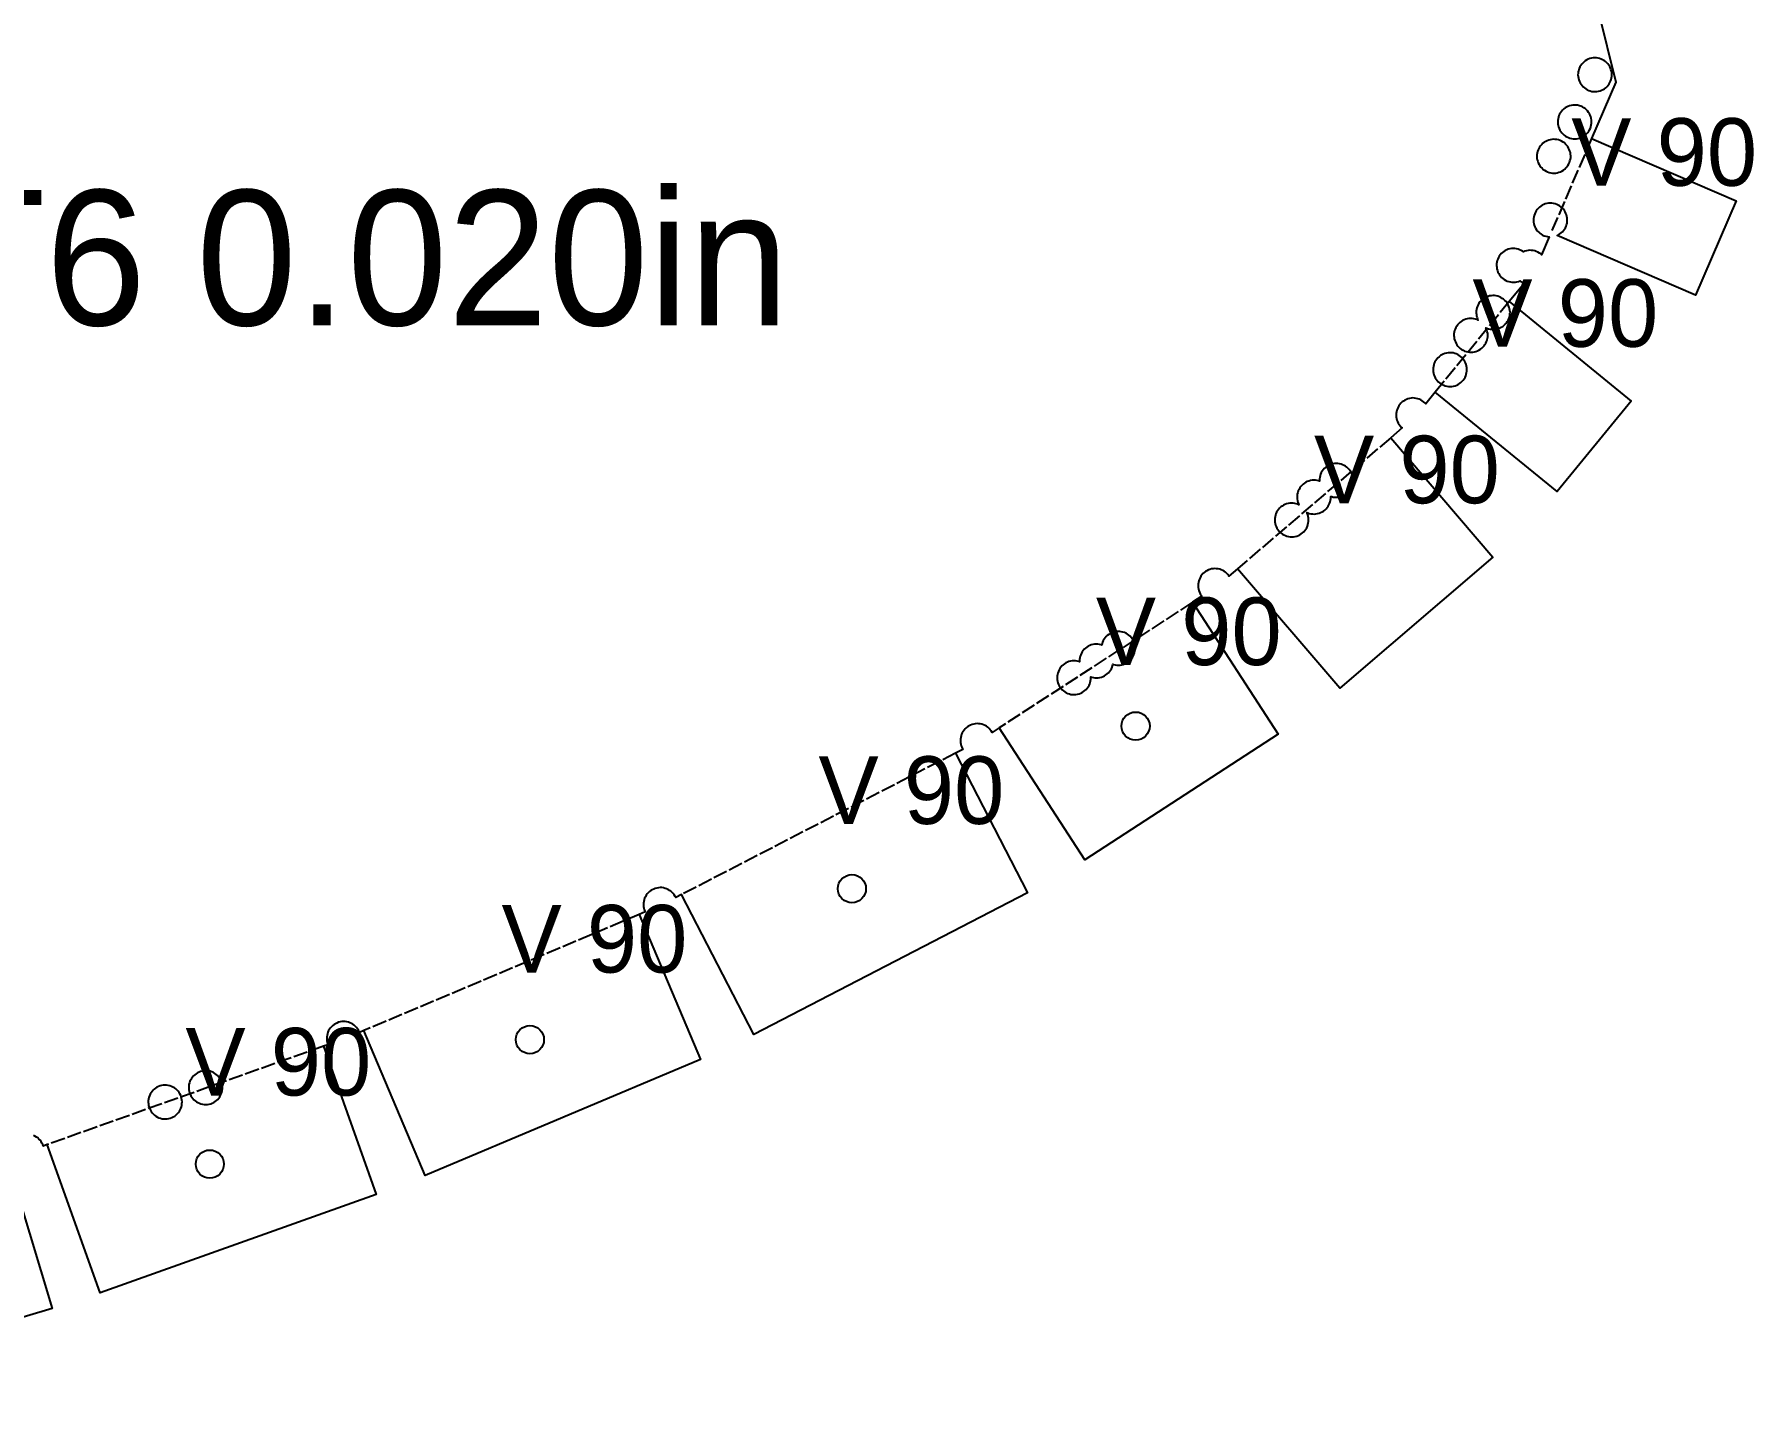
# Model space of a CAD drawing. Header units: millimetres. Extents: x 0 to 2438, y 0 to 1219.
# Drawn here: x 2166 to 2318.6, y 951.6 to 1074.2 of the extents above; entities that cross this region are included whole.
import ezdxf

# ---------------------------------------------------------------- set-up
doc = ezdxf.new("R2010")
doc.units = ezdxf.units.MM
doc.linetypes.add('DASHED', pattern=[1.524, 1.27, -0.254])
for name, color, linetype in [('CUT', 7, 'CONTINUOUS'), ('ETCH', 8, 'CONTINUOUS'), ('HOLE', 6, 'CONTINUOUS'), ('VALLEY', 1, 'DASHED')]:
    doc.layers.add(name, color=color, linetype=linetype)

msp = doc.modelspace()

# ---------------------------------------------------------------- linework, layer by layer
at = {"layer": 'CUT'}
for points in [[(2304.85, 1076.25), (2306.41, 1069.91), (2304.25, 1064.91), (2317.09, 1059.38), (2313.48, 1051.01), (2301.2, 1056.3), (2301.33, 1056.36), (2301.45, 1056.44), (2301.57, 1056.53), (2301.68, 1056.63), (2301.77, 1056.74), (2301.86, 1056.86), (2301.93, 1056.98), (2302, 1057.12), (2302.04, 1057.26), (2302.08, 1057.4), (2302.1, 1057.55), (2302.1, 1057.69), (2302.09, 1057.84), (2302.07, 1057.99), (2302.03, 1058.13), (2301.98, 1058.27), (2301.91, 1058.4), (2301.84, 1058.52), (2301.75, 1058.64), (2301.65, 1058.75), (2301.54, 1058.84), (2301.42, 1058.93), (2301.29, 1059), (2301.16, 1059.07), (2301.02, 1059.11), (2300.87, 1059.15), (2300.73, 1059.17), (2300.58, 1059.17), (2300.43, 1059.16), (2300.29, 1059.14), (2300.15, 1059.1), (2300.01, 1059.05), (2299.88, 1058.99), (2299.75, 1058.91), (2299.63, 1058.82), (2299.53, 1058.72), (2299.43, 1058.61), (2299.34, 1058.49), (2299.27, 1058.36), (2299.21, 1058.23), (2299.16, 1058.09), (2299.13, 1057.94), (2299.11, 1057.8), (2299.1, 1057.65), (2299.11, 1057.5), (2299.13, 1057.36), (2299.17, 1057.22), (2299.22, 1057.08), (2299.29, 1056.95), (2299.37, 1056.82), (2299.46, 1056.7), (2299.56, 1056.6), (2299.67, 1056.5), (2299.79, 1056.41), (2299.91, 1056.34), (2300.05, 1056.28), (2300.19, 1056.23), (2300.33, 1056.2), (2300.48, 1056.18), (2300.5, 1056.18), (2299.81, 1054.59), (2299.74, 1054.66), (2299.62, 1054.74), (2299.49, 1054.82), (2299.35, 1054.88), (2299.22, 1054.93), (2299.07, 1054.96), (2298.93, 1054.98), (2298.78, 1054.99), (2298.63, 1054.98), (2298.49, 1054.95), (2298.34, 1054.92), (2298.21, 1054.86), (2298.2, 1054.86), (2298.13, 1054.91), (2298.01, 1054.98), (2297.87, 1055.04), (2297.73, 1055.09), (2297.59, 1055.13), (2297.44, 1055.14), (2297.3, 1055.15), (2297.15, 1055.14), (2297.01, 1055.12), (2296.86, 1055.08), (2296.72, 1055.03), (2296.59, 1054.96), (2296.47, 1054.89), (2296.35, 1054.8), (2296.24, 1054.7), (2296.15, 1054.59), (2296.06, 1054.47), (2295.99, 1054.34), (2295.92, 1054.2), (2295.88, 1054.07), (2295.84, 1053.92), (2295.82, 1053.78), (2295.82, 1053.63), (2295.83, 1053.48), (2295.85, 1053.34), (2295.89, 1053.19), (2295.94, 1053.06), (2296.01, 1052.92), (2296.08, 1052.8), (2296.17, 1052.68), (2296.27, 1052.57), (2296.38, 1052.48), (2296.5, 1052.39), (2296.63, 1052.32), (2296.76, 1052.26), (2296.9, 1052.21), (2297.05, 1052.18), (2297.19, 1052.16), (2297.34, 1052.15), (2297.49, 1052.16), (2297.63, 1052.18), (2297.77, 1052.22), (2297.91, 1052.27), (2297.92, 1052.28), (2297.98, 1052.23), (2298.11, 1052.15), (2298.25, 1052.09), (2298.29, 1052.08), (2296.95, 1050.44), (2307.77, 1041.6), (2301.2, 1033.56), (2290.38, 1042.39), (2289.53, 1041.35), (2289.45, 1041.44), (2289.34, 1041.54), (2289.22, 1041.63), (2289.09, 1041.7), (2288.96, 1041.76), (2288.82, 1041.81), (2288.67, 1041.84), (2288.53, 1041.86), (2288.38, 1041.87), (2288.23, 1041.86), (2288.09, 1041.84), (2287.95, 1041.8), (2287.81, 1041.75), (2287.68, 1041.68), (2287.55, 1041.6), (2287.43, 1041.52), (2287.33, 1041.41), (2287.23, 1041.3), (2287.14, 1041.18), (2287.07, 1041.06), (2287.01, 1040.92), (2286.96, 1040.78), (2286.93, 1040.64), (2286.91, 1040.5), (2286.9, 1040.35), (2286.91, 1040.2), (2286.94, 1040.06), (2286.97, 1039.91), (2287.02, 1039.78), (2287.09, 1039.64), (2287.17, 1039.52), (2287.26, 1039.4), (2287.36, 1039.29), (2287.44, 1039.22), (2286.42, 1038.34), (2295.5, 1027.72), (2281.89, 1016.09), (2272.81, 1026.7), (2272.06, 1026.06), (2272.06, 1026.07), (2271.97, 1026.19), (2271.87, 1026.29), (2271.76, 1026.39), (2271.64, 1026.48), (2271.51, 1026.55), (2271.38, 1026.61), (2271.24, 1026.66), (2271.09, 1026.69), (2270.95, 1026.71), (2270.8, 1026.72), (2270.65, 1026.71), (2270.51, 1026.69), (2270.37, 1026.65), (2270.23, 1026.6), (2270.1, 1026.53), (2269.97, 1026.45), (2269.85, 1026.37), (2269.75, 1026.27), (2269.65, 1026.15), (2269.56, 1026.04), (2269.49, 1025.91), (2269.43, 1025.77), (2269.38, 1025.63), (2269.35, 1025.49), (2269.33, 1025.35), (2269.32, 1025.2), (2269.33, 1025.05), (2269.35, 1024.91), (2269.39, 1024.76), (2269.44, 1024.63), (2269.51, 1024.49), (2269.59, 1024.37), (2269.66, 1024.27), (2268.83, 1023.73), (2276.44, 1012.02), (2259.26, 1000.86), (2251.65, 1012.57), (2251.03, 1012.17), (2251.02, 1012.17), (2250.95, 1012.3), (2250.86, 1012.41), (2250.76, 1012.52), (2250.65, 1012.62), (2250.53, 1012.71), (2250.4, 1012.78), (2250.27, 1012.84), (2250.13, 1012.89), (2249.98, 1012.92), (2249.84, 1012.94), (2249.69, 1012.95), (2249.54, 1012.94), (2249.4, 1012.91), (2249.26, 1012.88), (2249.12, 1012.82), (2248.99, 1012.76), (2248.86, 1012.68), (2248.74, 1012.59), (2248.64, 1012.49), (2248.54, 1012.38), (2248.45, 1012.26), (2248.38, 1012.14), (2248.32, 1012), (2248.27, 1011.86), (2248.24, 1011.72), (2248.22, 1011.57), (2248.21, 1011.43), (2248.22, 1011.28), (2248.24, 1011.13), (2248.28, 1010.99), (2248.33, 1010.85), (2248.4, 1010.72), (2248.44, 1010.66), (2247.77, 1010.32), (2254.18, 997.91), (2229.86, 985.35), (2223.45, 997.76), (2222.94, 997.5), (2222.89, 997.61), (2222.81, 997.73), (2222.72, 997.85), (2222.62, 997.96), (2222.51, 998.06), (2222.39, 998.14), (2222.26, 998.22), (2222.13, 998.28), (2221.99, 998.32), (2221.85, 998.36), (2221.7, 998.38), (2221.55, 998.38), (2221.41, 998.37), (2221.26, 998.35), (2221.12, 998.31), (2220.98, 998.26), (2220.85, 998.2), (2220.72, 998.12), (2220.61, 998.03), (2220.5, 997.93), (2220.4, 997.82), (2220.31, 997.7), (2220.24, 997.57), (2220.18, 997.44), (2220.13, 997.3), (2220.1, 997.16), (2220.08, 997.01), (2220.07, 996.86), (2220.08, 996.72), (2220.11, 996.57), (2220.14, 996.43), (2220.2, 996.29), (2220.23, 996.23), (2219.69, 996), (2225.13, 983.13), (2200.69, 972.82), (2195.26, 985.69), (2194.86, 985.52), (2194.83, 985.58), (2194.77, 985.71), (2194.69, 985.84), (2194.6, 985.95), (2194.5, 986.06), (2194.39, 986.16), (2194.27, 986.25), (2194.15, 986.32), (2194.01, 986.38), (2193.87, 986.43), (2193.73, 986.46), (2193.58, 986.48), (2193.44, 986.49), (2193.29, 986.48), (2193.14, 986.45), (2193, 986.42), (2192.86, 986.36), (2192.86, 986.36), (2192.73, 986.3), (2192.61, 986.22), (2192.49, 986.13), (2192.38, 986.03), (2192.28, 985.92), (2192.2, 985.8), (2192.12, 985.68), (2192.06, 985.54), (2192.02, 985.4), (2191.98, 985.26), (2191.96, 985.11), (2191.96, 984.97), (2191.97, 984.82), (2191.99, 984.67), (2192.03, 984.53), (2192.06, 984.43), (2191.66, 984.29), (2196.34, 971.13), (2171.83, 962.4), (2167.14, 975.56), (2166.78, 975.43), (2166.73, 975.57), (2166.66, 975.7), (2166.59, 975.83), (2166.5, 975.94), (2166.4, 976.05), (2166.29, 976.15), (2166.17, 976.23), (2166.04, 976.31), (2165.91, 976.37)], [(2163.56, 974.39), (2167.56, 961), (2136.03, 951.58)]]:
    msp.add_lwpolyline(points, dxfattribs=at)
for points in [[(2303.29, 1071.39), (2303.22, 1071.27), (2303.16, 1071.13), (2303.11, 1070.99), (2303.08, 1070.85), (2303.06, 1070.7), (2303.05, 1070.56), (2303.06, 1070.41), (2303.09, 1070.27), (2303.12, 1070.12), (2303.18, 1069.99), (2303.24, 1069.85), (2303.32, 1069.73), (2303.41, 1069.61), (2303.51, 1069.5), (2303.62, 1069.41), (2303.74, 1069.32), (2303.86, 1069.25), (2304, 1069.18), (2304.14, 1069.14), (2304.28, 1069.1), (2304.43, 1069.08), (2304.57, 1069.08), (2304.72, 1069.09), (2304.87, 1069.11), (2305.01, 1069.15), (2305.15, 1069.2), (2305.28, 1069.27), (2305.4, 1069.34), (2305.52, 1069.43), (2305.63, 1069.53), (2305.73, 1069.64), (2305.81, 1069.76), (2305.89, 1069.89), (2305.95, 1070.02), (2305.99, 1070.16), (2306.03, 1070.31), (2306.05, 1070.45), (2306.05, 1070.6), (2306.04, 1070.75), (2306.02, 1070.89), (2305.98, 1071.03), (2305.93, 1071.17), (2305.87, 1071.3), (2305.79, 1071.43), (2305.7, 1071.55), (2305.6, 1071.65), (2305.49, 1071.75), (2305.37, 1071.84), (2305.24, 1071.91), (2305.11, 1071.97), (2304.97, 1072.02), (2304.83, 1072.05), (2304.68, 1072.07), (2304.53, 1072.08), (2304.39, 1072.07), (2304.24, 1072.05), (2304.1, 1072.01), (2303.96, 1071.96), (2303.83, 1071.89), (2303.7, 1071.81), (2303.59, 1071.72), (2303.48, 1071.62), (2303.38, 1071.51), (2303.29, 1071.39)], [(2301.58, 1067.33), (2301.49, 1067.21), (2301.42, 1067.08), (2301.36, 1066.95), (2301.31, 1066.81), (2301.28, 1066.66), (2301.26, 1066.52), (2301.25, 1066.37), (2301.26, 1066.22), (2301.28, 1066.08), (2301.32, 1065.94), (2301.37, 1065.8), (2301.44, 1065.67), (2301.52, 1065.54), (2301.61, 1065.43), (2301.71, 1065.32), (2301.82, 1065.22), (2301.94, 1065.13), (2302.06, 1065.06), (2302.2, 1065), (2302.34, 1064.95), (2302.48, 1064.92), (2302.63, 1064.9), (2302.77, 1064.89), (2302.92, 1064.9), (2303.06, 1064.93), (2303.21, 1064.96), (2303.34, 1065.02), (2303.48, 1065.08), (2303.6, 1065.16), (2303.72, 1065.25), (2303.83, 1065.35), (2303.92, 1065.46), (2304.01, 1065.58), (2304.08, 1065.7), (2304.15, 1065.84), (2304.19, 1065.98), (2304.23, 1066.12), (2304.25, 1066.27), (2304.25, 1066.41), (2304.24, 1066.56), (2304.22, 1066.71), (2304.18, 1066.85), (2304.13, 1066.99), (2304.06, 1067.12), (2303.99, 1067.24), (2303.9, 1067.36), (2303.8, 1067.47), (2303.69, 1067.57), (2303.57, 1067.65), (2303.44, 1067.73), (2303.31, 1067.79), (2303.17, 1067.83), (2303.02, 1067.87), (2302.88, 1067.89), (2302.73, 1067.89), (2302.58, 1067.88), (2302.44, 1067.86), (2302.3, 1067.82), (2302.16, 1067.77), (2302.03, 1067.71), (2301.9, 1067.63), (2301.78, 1067.54), (2301.68, 1067.44), (2301.58, 1067.33)], [(2299.51, 1063.9), (2299.46, 1063.76), (2299.43, 1063.62), (2299.41, 1063.47), (2299.4, 1063.32), (2299.41, 1063.18), (2299.43, 1063.03), (2299.47, 1062.89), (2299.52, 1062.75), (2299.59, 1062.62), (2299.67, 1062.49), (2299.76, 1062.38), (2299.86, 1062.27), (2299.97, 1062.17), (2300.09, 1062.09), (2300.21, 1062.01), (2300.35, 1061.95), (2300.49, 1061.9), (2300.63, 1061.87), (2300.78, 1061.85), (2300.92, 1061.85), (2301.07, 1061.85), (2301.21, 1061.88), (2301.36, 1061.92), (2301.49, 1061.97), (2301.63, 1062.03), (2301.75, 1062.11), (2301.87, 1062.2), (2301.98, 1062.3), (2302.07, 1062.41), (2302.16, 1062.53), (2302.23, 1062.66), (2302.3, 1062.79), (2302.34, 1062.93), (2302.38, 1063.07), (2302.4, 1063.22), (2302.4, 1063.37), (2302.39, 1063.51), (2302.37, 1063.66), (2302.33, 1063.8), (2302.28, 1063.94), (2302.21, 1064.07), (2302.14, 1064.2), (2302.05, 1064.31), (2301.95, 1064.42), (2301.84, 1064.52), (2301.72, 1064.6), (2301.59, 1064.68), (2301.46, 1064.74), (2301.32, 1064.79), (2301.17, 1064.82), (2301.03, 1064.84), (2300.88, 1064.85), (2300.73, 1064.84), (2300.59, 1064.81), (2300.45, 1064.77), (2300.31, 1064.72), (2300.18, 1064.66), (2300.05, 1064.58), (2299.93, 1064.49), (2299.83, 1064.39), (2299.73, 1064.28), (2299.64, 1064.16), (2299.57, 1064.03), (2299.51, 1063.9)], [(2292.05, 1047.27), (2292.07, 1047.13), (2292.11, 1046.98), (2292.16, 1046.85), (2292.22, 1046.71), (2292.3, 1046.59), (2292.39, 1046.47), (2292.49, 1046.36), (2292.6, 1046.27), (2292.72, 1046.18), (2292.85, 1046.11), (2292.98, 1046.04), (2293.12, 1046), (2293.26, 1045.96), (2293.41, 1045.94), (2293.56, 1045.94), (2293.7, 1045.95), (2293.85, 1045.97), (2293.99, 1046.01), (2294.13, 1046.06), (2294.26, 1046.13), (2294.39, 1046.2), (2294.5, 1046.29), (2294.61, 1046.39), (2294.71, 1046.5), (2294.79, 1046.62), (2294.87, 1046.75), (2294.93, 1046.88), (2294.98, 1047.02), (2295.01, 1047.17), (2295.03, 1047.31), (2295.04, 1047.46), (2295.03, 1047.61), (2295, 1047.75), (2294.96, 1047.89), (2294.91, 1048.03), (2294.87, 1048.11), (2294.96, 1048.07), (2295.1, 1048.02), (2295.24, 1047.99), (2295.39, 1047.97), (2295.54, 1047.96), (2295.68, 1047.97), (2295.83, 1048), (2295.97, 1048.04), (2296.11, 1048.09), (2296.24, 1048.15), (2296.37, 1048.23), (2296.48, 1048.32), (2296.59, 1048.42), (2296.69, 1048.53), (2296.77, 1048.65), (2296.85, 1048.78), (2296.91, 1048.91), (2296.96, 1049.05), (2296.99, 1049.19), (2297.01, 1049.34), (2297.02, 1049.49), (2297.01, 1049.63), (2296.98, 1049.78), (2296.95, 1049.92), (2296.89, 1050.06), (2296.83, 1050.19), (2296.75, 1050.31), (2296.66, 1050.43), (2296.56, 1050.54), (2296.45, 1050.64), (2296.33, 1050.72), (2296.2, 1050.8), (2296.07, 1050.86), (2295.93, 1050.91), (2295.79, 1050.94), (2295.64, 1050.96), (2295.5, 1050.96), (2295.35, 1050.95), (2295.2, 1050.93), (2295.06, 1050.89), (2294.92, 1050.84), (2294.79, 1050.78), (2294.67, 1050.7), (2294.55, 1050.61), (2294.44, 1050.51), (2294.34, 1050.4), (2294.26, 1050.28), (2294.18, 1050.15), (2294.12, 1050.02), (2294.07, 1049.88), (2294.04, 1049.74), (2294.02, 1049.59), (2294.02, 1049.44), (2294.03, 1049.3), (2294.05, 1049.15), (2294.09, 1049.01), (2294.14, 1048.87), (2294.18, 1048.79), (2294.09, 1048.83), (2293.95, 1048.88), (2293.81, 1048.91), (2293.66, 1048.93), (2293.51, 1048.94), (2293.37, 1048.93), (2293.22, 1048.91), (2293.08, 1048.87), (2292.94, 1048.82), (2292.81, 1048.75), (2292.69, 1048.67), (2292.57, 1048.58), (2292.46, 1048.48), (2292.36, 1048.37), (2292.28, 1048.25), (2292.2, 1048.13), (2292.14, 1047.99), (2292.09, 1047.85), (2292.06, 1047.71), (2292.04, 1047.56), (2292.04, 1047.42), (2292.05, 1047.27)], [(2290.31, 1043.8), (2290.37, 1043.67), (2290.45, 1043.54), (2290.54, 1043.42), (2290.64, 1043.32), (2290.75, 1043.22), (2290.87, 1043.13), (2291, 1043.06), (2291.13, 1043), (2291.27, 1042.95), (2291.41, 1042.92), (2291.56, 1042.9), (2291.71, 1042.89), (2291.85, 1042.9), (2292, 1042.92), (2292.14, 1042.96), (2292.28, 1043.01), (2292.41, 1043.08), (2292.54, 1043.16), (2292.65, 1043.24), (2292.76, 1043.35), (2292.86, 1043.46), (2292.94, 1043.58), (2293.02, 1043.7), (2293.08, 1043.84), (2293.13, 1043.98), (2293.16, 1044.12), (2293.18, 1044.26), (2293.19, 1044.41), (2293.18, 1044.56), (2293.15, 1044.7), (2293.11, 1044.85), (2293.06, 1044.98), (2293, 1045.12), (2292.92, 1045.24), (2292.83, 1045.36), (2292.73, 1045.47), (2292.62, 1045.56), (2292.5, 1045.65), (2292.37, 1045.72), (2292.24, 1045.78), (2292.1, 1045.83), (2291.96, 1045.87), (2291.81, 1045.89), (2291.66, 1045.89), (2291.52, 1045.88), (2291.37, 1045.86), (2291.23, 1045.82), (2291.09, 1045.77), (2290.96, 1045.7), (2290.84, 1045.63), (2290.72, 1045.54), (2290.61, 1045.44), (2290.51, 1045.33), (2290.43, 1045.21), (2290.35, 1045.08), (2290.29, 1044.95), (2290.24, 1044.81), (2290.21, 1044.66), (2290.19, 1044.52), (2290.19, 1044.37), (2290.2, 1044.22), (2290.22, 1044.08), (2290.26, 1043.94), (2290.31, 1043.8)], [(2276.58, 1029.96), (2276.69, 1029.87), (2276.81, 1029.78), (2276.94, 1029.71), (2277.07, 1029.65), (2277.21, 1029.6), (2277.36, 1029.56), (2277.5, 1029.54), (2277.65, 1029.54), (2277.8, 1029.55), (2277.94, 1029.57), (2278.08, 1029.61), (2278.22, 1029.66), (2278.35, 1029.73), (2278.48, 1029.8), (2278.6, 1029.89), (2278.7, 1029.99), (2278.8, 1030.1), (2278.89, 1030.22), (2278.96, 1030.35), (2279.02, 1030.48), (2279.07, 1030.62), (2279.1, 1030.77), (2279.12, 1030.91), (2279.13, 1031.06), (2279.12, 1031.21), (2279.09, 1031.35), (2279.06, 1031.49), (2279.01, 1031.63), (2278.97, 1031.71), (2279.05, 1031.67), (2279.19, 1031.62), (2279.34, 1031.59), (2279.48, 1031.57), (2279.63, 1031.56), (2279.78, 1031.57), (2279.92, 1031.6), (2280.06, 1031.64), (2280.2, 1031.69), (2280.33, 1031.75), (2280.46, 1031.83), (2280.58, 1031.92), (2280.68, 1032.02), (2280.78, 1032.13), (2280.87, 1032.25), (2280.94, 1032.38), (2281, 1032.51), (2281.05, 1032.65), (2281.08, 1032.79), (2281.1, 1032.94), (2281.11, 1033.09), (2281.1, 1033.13), (2281.18, 1033.11), (2281.32, 1033.07), (2281.47, 1033.05), (2281.62, 1033.05), (2281.76, 1033.06), (2281.91, 1033.08), (2282.05, 1033.12), (2282.19, 1033.17), (2282.32, 1033.24), (2282.45, 1033.31), (2282.56, 1033.4), (2282.67, 1033.5), (2282.77, 1033.61), (2282.85, 1033.73), (2282.93, 1033.86), (2282.99, 1033.99), (2283.04, 1034.13), (2283.07, 1034.28), (2283.09, 1034.42), (2283.1, 1034.57), (2283.09, 1034.72), (2283.06, 1034.86), (2283.02, 1035.01), (2282.97, 1035.14), (2282.91, 1035.28), (2282.83, 1035.4), (2282.74, 1035.52), (2282.64, 1035.62), (2282.53, 1035.72), (2282.41, 1035.81), (2282.28, 1035.88), (2282.15, 1035.94), (2282.01, 1035.99), (2281.87, 1036.02), (2281.72, 1036.04), (2281.57, 1036.05), (2281.43, 1036.04), (2281.28, 1036.02), (2281.14, 1035.98), (2281, 1035.93), (2280.87, 1035.86), (2280.74, 1035.79), (2280.63, 1035.7), (2280.52, 1035.6), (2280.42, 1035.48), (2280.34, 1035.37), (2280.26, 1035.24), (2280.2, 1035.1), (2280.15, 1034.97), (2280.12, 1034.82), (2280.1, 1034.68), (2280.1, 1034.53), (2280.1, 1034.48), (2280.02, 1034.51), (2279.88, 1034.54), (2279.73, 1034.56), (2279.59, 1034.56), (2279.44, 1034.56), (2279.29, 1034.53), (2279.15, 1034.49), (2279.01, 1034.44), (2278.88, 1034.38), (2278.76, 1034.3), (2278.64, 1034.21), (2278.53, 1034.11), (2278.44, 1034), (2278.35, 1033.88), (2278.28, 1033.75), (2278.21, 1033.62), (2278.17, 1033.48), (2278.13, 1033.34), (2278.11, 1033.19), (2278.11, 1033.04), (2278.12, 1032.9), (2278.14, 1032.75), (2278.18, 1032.61), (2278.23, 1032.47), (2278.27, 1032.39), (2278.18, 1032.43), (2278.04, 1032.48), (2277.9, 1032.51), (2277.75, 1032.53), (2277.61, 1032.54), (2277.46, 1032.53), (2277.31, 1032.51), (2277.17, 1032.47), (2277.03, 1032.42), (2276.9, 1032.35), (2276.78, 1032.27), (2276.66, 1032.19), (2276.55, 1032.08), (2276.45, 1031.97), (2276.37, 1031.85), (2276.29, 1031.73), (2276.23, 1031.59), (2276.19, 1031.45), (2276.15, 1031.31), (2276.13, 1031.17), (2276.13, 1031.02), (2276.14, 1030.87), (2276.16, 1030.73), (2276.2, 1030.58), (2276.25, 1030.45), (2276.31, 1030.31), (2276.39, 1030.19), (2276.48, 1030.07), (2276.58, 1029.96)], [(2257.61, 1015.69), (2257.75, 1015.63), (2257.89, 1015.59), (2258.03, 1015.55), (2258.18, 1015.53), (2258.32, 1015.53), (2258.47, 1015.54), (2258.62, 1015.56), (2258.76, 1015.6), (2258.9, 1015.65), (2259.03, 1015.71), (2259.15, 1015.79), (2259.27, 1015.88), (2259.38, 1015.98), (2259.48, 1016.09), (2259.56, 1016.21), (2259.64, 1016.34), (2259.7, 1016.47), (2259.74, 1016.61), (2259.78, 1016.76), (2259.8, 1016.9), (2259.8, 1017.05), (2259.8, 1017.1), (2259.87, 1017.07), (2260.02, 1017.04), (2260.16, 1017.02), (2260.31, 1017.01), (2260.46, 1017.02), (2260.6, 1017.05), (2260.75, 1017.08), (2260.88, 1017.13), (2261.02, 1017.2), (2261.14, 1017.28), (2261.26, 1017.37), (2261.37, 1017.47), (2261.46, 1017.58), (2261.55, 1017.7), (2261.62, 1017.82), (2261.68, 1017.96), (2261.73, 1018.1), (2261.76, 1018.22), (2261.81, 1018.2), (2261.96, 1018.16), (2262.1, 1018.14), (2262.25, 1018.14), (2262.4, 1018.15), (2262.54, 1018.17), (2262.68, 1018.21), (2262.82, 1018.26), (2262.96, 1018.33), (2263.08, 1018.4), (2263.2, 1018.49), (2263.3, 1018.59), (2263.4, 1018.7), (2263.49, 1018.82), (2263.56, 1018.95), (2263.62, 1019.08), (2263.67, 1019.22), (2263.7, 1019.37), (2263.72, 1019.51), (2263.73, 1019.66), (2263.72, 1019.81), (2263.7, 1019.95), (2263.66, 1020.09), (2263.61, 1020.23), (2263.54, 1020.36), (2263.47, 1020.49), (2263.38, 1020.61), (2263.28, 1020.71), (2263.16, 1020.81), (2263.05, 1020.9), (2262.92, 1020.97), (2262.78, 1021.03), (2262.64, 1021.08), (2262.5, 1021.11), (2262.36, 1021.13), (2262.21, 1021.14), (2262.06, 1021.13), (2261.92, 1021.11), (2261.77, 1021.07), (2261.64, 1021.02), (2261.5, 1020.95), (2261.38, 1020.87), (2261.26, 1020.79), (2261.15, 1020.69), (2261.06, 1020.57), (2260.97, 1020.46), (2260.9, 1020.33), (2260.84, 1020.19), (2260.79, 1020.05), (2260.76, 1019.93), (2260.71, 1019.95), (2260.56, 1019.99), (2260.42, 1020.01), (2260.27, 1020.01), (2260.12, 1020), (2259.98, 1019.98), (2259.83, 1019.94), (2259.7, 1019.89), (2259.56, 1019.83), (2259.44, 1019.75), (2259.32, 1019.66), (2259.21, 1019.56), (2259.12, 1019.45), (2259.03, 1019.33), (2258.96, 1019.2), (2258.9, 1019.07), (2258.85, 1018.93), (2258.81, 1018.78), (2258.8, 1018.64), (2258.79, 1018.49), (2258.79, 1018.44), (2258.72, 1018.47), (2258.57, 1018.5), (2258.43, 1018.52), (2258.28, 1018.53), (2258.13, 1018.52), (2257.99, 1018.49), (2257.85, 1018.46), (2257.71, 1018.41), (2257.58, 1018.34), (2257.45, 1018.26), (2257.33, 1018.17), (2257.23, 1018.07), (2257.13, 1017.96), (2257.04, 1017.84), (2256.97, 1017.72), (2256.91, 1017.58), (2256.86, 1017.44), (2256.83, 1017.3), (2256.81, 1017.15), (2256.8, 1017.01), (2256.81, 1016.86), (2256.84, 1016.71), (2256.87, 1016.57), (2256.92, 1016.43), (2256.99, 1016.3), (2257.07, 1016.18), (2257.16, 1016.06), (2257.26, 1015.95), (2257.37, 1015.85), (2257.49, 1015.77), (2257.61, 1015.69)], [(2180.78, 979.18), (2180.93, 979.15), (2181.07, 979.13), (2181.22, 979.12), (2181.37, 979.13), (2181.51, 979.16), (2181.65, 979.19), (2181.79, 979.25), (2181.92, 979.31), (2182.05, 979.39), (2182.17, 979.48), (2182.27, 979.58), (2182.37, 979.69), (2182.46, 979.81), (2182.53, 979.94), (2182.59, 980.07), (2182.64, 980.21), (2182.67, 980.35), (2182.69, 980.5), (2182.7, 980.64), (2182.69, 980.79), (2182.67, 980.94), (2182.63, 981.08), (2182.58, 981.22), (2182.51, 981.35), (2182.43, 981.47), (2182.35, 981.59), (2182.25, 981.7), (2182.13, 981.8), (2182.02, 981.88), (2181.89, 981.96), (2181.75, 982.02), (2181.61, 982.07), (2181.47, 982.1), (2181.33, 982.12), (2181.18, 982.12), (2181.03, 982.11), (2180.89, 982.09), (2180.74, 982.05), (2180.61, 982), (2180.47, 981.94), (2180.35, 981.86), (2180.23, 981.77), (2180.12, 981.67), (2180.03, 981.56), (2179.94, 981.44), (2179.87, 981.31), (2179.81, 981.18), (2179.76, 981.04), (2179.72, 980.9), (2179.7, 980.75), (2179.7, 980.6), (2179.71, 980.46), (2179.73, 980.31), (2179.77, 980.17), (2179.82, 980.03), (2179.89, 979.9), (2179.96, 979.77), (2180.05, 979.66), (2180.15, 979.55), (2180.26, 979.45), (2180.38, 979.37), (2180.51, 979.29), (2180.64, 979.23), (2180.78, 979.18)], [(2177.63, 977.84), (2177.78, 977.85), (2177.92, 977.87), (2178.06, 977.91), (2178.2, 977.96), (2178.33, 978.03), (2178.46, 978.1), (2178.58, 978.19), (2178.68, 978.29), (2178.78, 978.4), (2178.87, 978.52), (2178.94, 978.65), (2179, 978.78), (2179.05, 978.92), (2179.08, 979.07), (2179.1, 979.21), (2179.11, 979.36), (2179.1, 979.51), (2179.07, 979.65), (2179.04, 979.79), (2178.99, 979.93), (2178.92, 980.06), (2178.84, 980.19), (2178.75, 980.31), (2178.65, 980.41), (2178.54, 980.51), (2178.42, 980.6), (2178.3, 980.67), (2178.16, 980.73), (2178.02, 980.78), (2177.88, 980.81), (2177.73, 980.83), (2177.59, 980.84), (2177.44, 980.83), (2177.29, 980.8), (2177.15, 980.77), (2177.01, 980.72), (2176.88, 980.65), (2176.76, 980.57), (2176.64, 980.48), (2176.53, 980.38), (2176.44, 980.27), (2176.35, 980.15), (2176.28, 980.03), (2176.21, 979.89), (2176.17, 979.75), (2176.13, 979.61), (2176.11, 979.46), (2176.11, 979.32), (2176.12, 979.17), (2176.14, 979.02), (2176.18, 978.88), (2176.23, 978.74), (2176.3, 978.61), (2176.37, 978.49), (2176.46, 978.37), (2176.56, 978.26), (2176.67, 978.17), (2176.79, 978.08), (2176.92, 978.01), (2177.05, 977.94), (2177.19, 977.9), (2177.34, 977.86), (2177.48, 977.84), (2177.63, 977.84)]]:
    msp.add_lwpolyline(points, close=True, dxfattribs=at)
at = {"layer": 'HOLE'}
for centre in [(2263.77, 1012.73), (2238.58, 998.29), (2209.99, 984.88), (2181.57, 973.83)]:
    msp.add_circle(centre, 1.25, dxfattribs=at)
at = {"layer": 'VALLEY'}
for p, q in [((2304.25, 1064.91), (2300.65, 1056.53)), ((2296.95, 1050.44), (2290.38, 1042.39)), ((2286.42, 1038.34), (2272.81, 1026.7)), ((2268.83, 1023.73), (2251.65, 1012.57)), ((2247.77, 1010.32), (2223.45, 997.76)), ((2219.69, 996), (2195.26, 985.69)), ((2191.66, 984.29), (2167.14, 975.56))]:
    msp.add_line(p, q, dxfattribs=at)

# ---------------------------------------------------------------- texts
at = {"layer": 'ETCH'}
for s, height, p in [('V 90', 6, (2302.45, 1060.72)), ('W-NR  6061-T6 0.020in', 12, (2063.56, 1048.33)), ('V 90', 6, (2293.67, 1046.42)), ('V 90', 6, (2279.61, 1032.52)), ('V 90', 6, (2260.24, 1018.15)), ('V 90', 6, (2235.61, 1004.04)), ('V 90', 6, (2207.47, 990.84)), ('V 90', 6, (2179.4, 979.92))]:
    msp.add_text(s, height=height, dxfattribs=at).set_placement(p)

doc.saveas('drawing.dxf')
